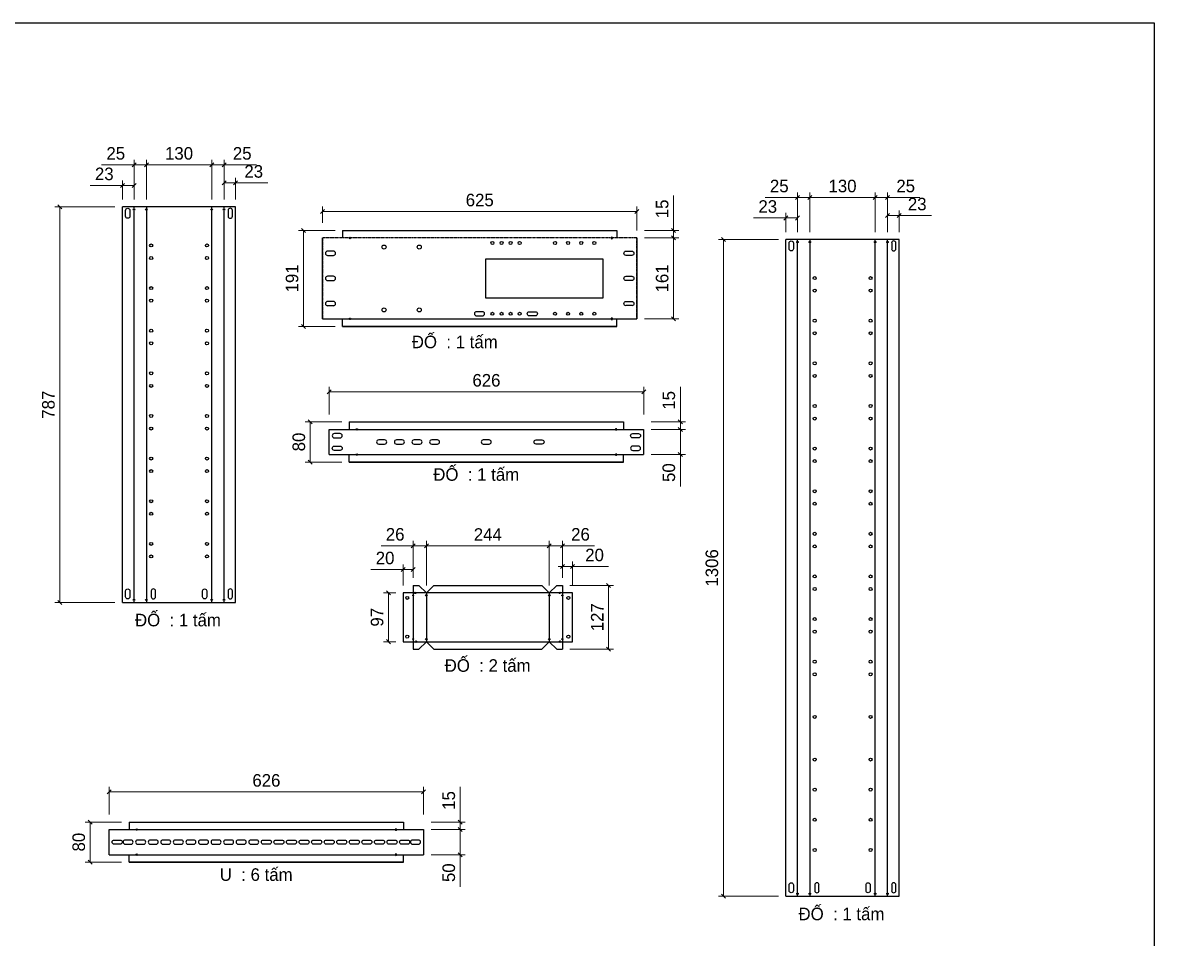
# Model space of a CAD drawing. Header units: millimetres. Extents: x 0 to 5060, y 0 to 3578.
# Drawn here: x 2809 to 5060, y 1756 to 3578 of the extents above; entities that cross this region are included whole.
import ezdxf

# ---------------------------------------------------------------- set-up
doc = ezdxf.new("R2010")
doc.units = ezdxf.units.MM
doc.linetypes.add('DASHED', pattern=[0.75, 0.5, -0.25])
for name, color, linetype in [('CNC', 7, 'Continuous'), ('DIM', 253, 'Continuous'), ('THIET BI', 2, 'Continuous')]:
    doc.layers.add(name, color=color, linetype=linetype)
doc.styles.add('Arial', font='arial.ttf')
doc.dimstyles.new('Dim-25', dxfattribs={"dimtxt": 25, "dimasz": 8, "dimexe": 10, "dimexo": 15, "dimgap": 10, "dimtad": 1, "dimdec": 0, "dimtxsty": 'Standard', "dimblk": 'OBLIQUE', "dimcen": 10, "dimclrd": 5, "dimclre": 5, "dimclrt": 3, "dimazin": 3, "dimtfac": 1, "dimtdec": 0, "dimtmove": 0, "dimatfit": 3, "dimldrblk": 'OBLIQUE', "dimlwd": 9, "dimlwe": 9})

# ---------------------------------------------------------------- blocks, each defined once
blk = doc.blocks.new('KHUNG CHUẨN')
at = {"color": 7}
blk.add_lwpolyline([(16919.2, -26555.2), (19889.2, -26555.2), (19889.2, -28655.2), (16919.2, -28655.2)], close=True, dxfattribs=at)
at = {"color": 3, "style": 'Arial'}
for tag, p in [('#01', (17055.6, -28580.1)), ('#02', (17431.4, -28580.1)), ('#03', (18030.6, -28580.1)), ('#08', (18751.7, -28580.1)), ('#10', (19064.8, -28580.1)), ('#11', (19060.3, -28625.7)), ('#04', (17024.8, -28634.6)), ('#05', (17308.5, -28633)), ('#06', (17632.7, -28633.7)), ('#07', (18002, -28634.7)), ('#09', (18753.8, -28632.6)), ('#12', (19806.5, -28628.9))]:
    blk.add_attdef(tag, p, '', height=20, dxfattribs=at)
blk = doc.blocks.new('*D35')
at = {"color": 0, "linetype": 'ByBlock', "lineweight": -2}
for p, q in [((3878.3, 2491.8), (3886.3, 2499.8)), ((3906.3, 2499.8), (3898.3, 2491.8))]:
    blk.add_line(p, q, dxfattribs=at)
at = {"color": 5, "lineweight": 9, "ltscale": 3, "transparency": 16777216}
for p, q in [((3882.3, 2473.3), (3882.3, 2505.8)), ((3902.3, 2458.3), (3902.3, 2505.8)), ((3882.3, 2495.8), (3874.3, 2495.8)), ((3882.3, 2495.8), (3902.3, 2495.8)), ((3902.3, 2495.8), (3974.4, 2495.8))]:
    blk.add_line(p, q, dxfattribs=at)
at = {"layer": 'Defpoints', "color": 0, "ltscale": 3, "transparency": 16777216}
for p in [(3902.3, 2495.8), (3882.3, 2458.3), (3902.3, 2443.3)]:
    blk.add_point(p, dxfattribs=at)
at = {"color": 3, "ltscale": 3, "transparency": 16777216, "insert": (3946.4, 2518.6), "char_height": 25, "attachment_point": 5}
blk.add_mtext('20', dxfattribs=at)
blk = doc.blocks.new('_Oblique')
at = {"color": 0, "linetype": 'ByBlock', "lineweight": -2}
blk.add_line((-0.5, -0.5), (0.5, 0.5), dxfattribs=at)
blk = doc.blocks.new('*D36')
at = {"color": 5, "lineweight": 9, "ltscale": 3, "transparency": 16777216}
for p, q in [((3856.3, 2458.3), (3856.3, 2547)), ((3882.3, 2473.3), (3882.3, 2547)), ((3856.3, 2537), (3882.3, 2537)), ((3882.3, 2537), (3946.5, 2537))]:
    blk.add_line(p, q, dxfattribs=at)
at = {"color": 0, "linetype": 'ByBlock', "lineweight": -2}
for p, q in [((3860.3, 2541), (3852.3, 2533)), ((3878.3, 2533), (3886.3, 2541))]:
    blk.add_line(p, q, dxfattribs=at)
at = {"layer": 'Defpoints', "color": 0, "ltscale": 3, "transparency": 16777216}
for p in [(3882.3, 2537), (3882.3, 2458.3), (3856.3, 2443.3)]:
    blk.add_point(p, dxfattribs=at)
at = {"color": 3, "ltscale": 3, "transparency": 16777216, "insert": (3918.4, 2559.7), "char_height": 25, "attachment_point": 5}
blk.add_mtext('26', dxfattribs=at)
blk = doc.blocks.new('*D37')
at = {"color": 5, "lineweight": 9, "ltscale": 3, "transparency": 16777216}
for p, q in [((3611.8, 2458.3), (3611.8, 2547)), ((3856.3, 2458.3), (3856.3, 2547)), ((3856.3, 2537), (3611.8, 2537))]:
    blk.add_line(p, q, dxfattribs=at)
at = {"color": 0, "linetype": 'ByBlock', "lineweight": -2}
for p, q in [((3615.8, 2541), (3607.8, 2533)), ((3852.3, 2533), (3860.3, 2541))]:
    blk.add_line(p, q, dxfattribs=at)
at = {"layer": 'Defpoints', "color": 0, "ltscale": 3, "transparency": 16777216}
for p in [(3611.8, 2537), (3611.8, 2443.3), (3856.3, 2443.3)]:
    blk.add_point(p, dxfattribs=at)
at = {"color": 3, "ltscale": 3, "transparency": 16777216, "insert": (3734, 2559.5), "char_height": 25, "attachment_point": 5}
blk.add_mtext('244', dxfattribs=at)
blk = doc.blocks.new('*D38')
at = {"color": 5, "lineweight": 9, "ltscale": 3, "transparency": 16777216}
for p, q in [((3585.8, 2473.3), (3585.8, 2547)), ((3611.8, 2458.3), (3611.8, 2547)), ((3585.8, 2537), (3521.6, 2537)), ((3611.8, 2537), (3585.8, 2537))]:
    blk.add_line(p, q, dxfattribs=at)
at = {"color": 0, "linetype": 'ByBlock', "lineweight": -2}
for p, q in [((3589.8, 2541), (3581.8, 2533)), ((3607.8, 2533), (3615.8, 2541))]:
    blk.add_line(p, q, dxfattribs=at)
at = {"layer": 'Defpoints', "color": 0, "ltscale": 3, "transparency": 16777216}
for p in [(3585.8, 2537), (3585.8, 2458.3), (3611.8, 2443.3)]:
    blk.add_point(p, dxfattribs=at)
at = {"color": 3, "ltscale": 3, "transparency": 16777216, "insert": (3549.7, 2559.7), "char_height": 25, "attachment_point": 5}
blk.add_mtext('26', dxfattribs=at)
blk = doc.blocks.new('*D39')
at = {"color": 5, "lineweight": 9, "ltscale": 3, "transparency": 16777216}
for p, q in [((3565.8, 2458.3), (3565.8, 2499.8)), ((3585.8, 2473.3), (3585.8, 2499.8)), ((3565.8, 2489.8), (3501.6, 2489.8)), ((3585.8, 2489.8), (3565.8, 2489.8))]:
    blk.add_line(p, q, dxfattribs=at)
at = {"color": 0, "linetype": 'ByBlock', "lineweight": -2}
for p, q in [((3569.8, 2493.8), (3561.8, 2485.8)), ((3581.8, 2485.8), (3589.8, 2493.8))]:
    blk.add_line(p, q, dxfattribs=at)
at = {"layer": 'Defpoints', "color": 0, "ltscale": 3, "transparency": 16777216}
for p in [(3565.8, 2489.8), (3585.8, 2458.3), (3565.8, 2443.3)]:
    blk.add_point(p, dxfattribs=at)
at = {"color": 3, "ltscale": 3, "transparency": 16777216, "insert": (3529.7, 2512.6), "char_height": 25, "attachment_point": 5}
blk.add_mtext('20', dxfattribs=at)
blk = doc.blocks.new('*D40')
at = {"color": 5, "lineweight": 9, "ltscale": 3, "transparency": 16777216}
for p, q in [((3897.3, 2458.3), (3984.2, 2458.3)), ((3974.2, 2331.3), (3974.2, 2458.3)), ((3897.3, 2331.3), (3984.2, 2331.3))]:
    blk.add_line(p, q, dxfattribs=at)
at = {"color": 0, "linetype": 'ByBlock', "lineweight": -2}
for p, q in [((3978.2, 2454.3), (3970.2, 2462.3)), ((3970.2, 2335.3), (3978.2, 2327.3))]:
    blk.add_line(p, q, dxfattribs=at)
at = {"layer": 'Defpoints', "color": 0, "ltscale": 3, "transparency": 16777216}
for p in [(3882.3, 2458.3), (3974.2, 2458.3), (3882.3, 2331.3)]:
    blk.add_point(p, dxfattribs=at)
at = {"color": 3, "ltscale": 3, "transparency": 16777216, "insert": (3951.7, 2394.8), "char_height": 25, "attachment_point": 5, "rotation": 90}
blk.add_mtext('127', dxfattribs=at)
blk = doc.blocks.new('*D41')
at = {"color": 5, "lineweight": 9, "ltscale": 3, "transparency": 16777216}
for p, q in [((3550.8, 2443.3), (3526.6, 2443.3)), ((3536.6, 2443.3), (3536.6, 2346.3)), ((3550.8, 2346.3), (3526.6, 2346.3))]:
    blk.add_line(p, q, dxfattribs=at)
at = {"color": 0, "linetype": 'ByBlock', "lineweight": -2}
for p, q in [((3540.6, 2439.3), (3532.6, 2447.3)), ((3532.6, 2350.3), (3540.6, 2342.3))]:
    blk.add_line(p, q, dxfattribs=at)
at = {"layer": 'Defpoints', "color": 0, "ltscale": 3, "transparency": 16777216}
for p in [(3565.8, 2443.3), (3536.6, 2346.3), (3565.8, 2346.3)]:
    blk.add_point(p, dxfattribs=at)
at = {"color": 3, "ltscale": 3, "transparency": 16777216, "insert": (3513.9, 2394.8), "char_height": 25, "attachment_point": 5, "rotation": 90}
blk.add_mtext('97', dxfattribs=at)
blk = doc.blocks.new('ovan8.5x20')
at = {"layer": 'CNC', "color": 2, "lineweight": -3}
for p, q in [((5.7, 4.2), (-5.8, 4.2)), ((-5.8, -4.2), (5.7, -4.2))]:
    blk.add_line(p, q, dxfattribs=at)
for centre, start, end in [((-5.8, 0), 90, 270), ((5.7, 0), 270, 90)]:
    blk.add_arc(centre, 4.25, start, end, dxfattribs=at)
blk = doc.blocks.new('*D42')
at = {"color": 5, "lineweight": 9, "ltscale": 3, "transparency": 16777216}
for p, q in [((3209.3, 3226), (3209.3, 3268.8)), ((3232.3, 3226), (3232.3, 3268.8)), ((3209.3, 3258.8), (3232.3, 3258.8)), ((3232.3, 3258.8), (3296.5, 3258.8))]:
    blk.add_line(p, q, dxfattribs=at)
at = {"color": 0, "linetype": 'ByBlock', "lineweight": -2}
for p, q in [((3213.3, 3262.8), (3205.3, 3254.8)), ((3228.3, 3254.8), (3236.3, 3262.8))]:
    blk.add_line(p, q, dxfattribs=at)
at = {"layer": 'Defpoints', "color": 0, "ltscale": 3, "transparency": 16777216}
for p in [(3232.3, 3258.8), (3209.3, 3211), (3232.3, 3211)]:
    blk.add_point(p, dxfattribs=at)
at = {"color": 3, "ltscale": 3, "transparency": 16777216, "insert": (3268.4, 3281.6), "char_height": 25, "attachment_point": 5}
blk.add_mtext('23', dxfattribs=at)
blk = doc.blocks.new('*D43')
at = {"color": 0, "linetype": 'ByBlock', "lineweight": -2}
for p, q in [((3188.8, 3298.8), (3180.8, 3290.8)), ((3205.3, 3290.8), (3213.3, 3298.8))]:
    blk.add_line(p, q, dxfattribs=at)
at = {"color": 5, "lineweight": 9, "ltscale": 3, "transparency": 16777216}
for p, q in [((3184.8, 3226), (3184.8, 3304.8)), ((3184.8, 3294.8), (3209.3, 3294.8)), ((3209.3, 3226), (3209.3, 3304.8)), ((3209.3, 3294.8), (3273.7, 3294.8))]:
    blk.add_line(p, q, dxfattribs=at)
at = {"layer": 'Defpoints', "color": 0, "ltscale": 3, "transparency": 16777216}
for p in [(3209.3, 3294.8), (3184.8, 3211), (3209.3, 3211)]:
    blk.add_point(p, dxfattribs=at)
at = {"color": 3, "ltscale": 3, "transparency": 16777216, "insert": (3245.5, 3317.5), "char_height": 25, "attachment_point": 5}
blk.add_mtext('25', dxfattribs=at)
blk = doc.blocks.new('*D44')
at = {"color": 0, "linetype": 'ByBlock', "lineweight": -2}
for p, q in [((3058.8, 3298.8), (3050.8, 3290.8)), ((3180.8, 3290.8), (3188.8, 3298.8))]:
    blk.add_line(p, q, dxfattribs=at)
at = {"color": 5, "lineweight": 9, "ltscale": 3, "transparency": 16777216}
for p, q in [((3054.8, 3226), (3054.8, 3304.8)), ((3184.8, 3294.8), (3054.8, 3294.8)), ((3184.8, 3226), (3184.8, 3304.8))]:
    blk.add_line(p, q, dxfattribs=at)
at = {"layer": 'Defpoints', "color": 0, "ltscale": 3, "transparency": 16777216}
for p in [(3054.8, 3294.8), (3054.8, 3211), (3184.8, 3211)]:
    blk.add_point(p, dxfattribs=at)
at = {"color": 3, "ltscale": 3, "transparency": 16777216, "insert": (3119.8, 3317.5), "char_height": 25, "attachment_point": 5}
blk.add_mtext('130', dxfattribs=at)
blk = doc.blocks.new('*D45')
at = {"color": 5, "lineweight": 9, "ltscale": 3, "transparency": 16777216}
for p, q in [((3030.3, 3294.8), (2965.8, 3294.8)), ((3030.3, 3226), (3030.3, 3304.8)), ((3054.8, 3294.8), (3030.3, 3294.8)), ((3054.8, 3226), (3054.8, 3304.8))]:
    blk.add_line(p, q, dxfattribs=at)
at = {"color": 0, "linetype": 'ByBlock', "lineweight": -2}
for p, q in [((3034.3, 3298.8), (3026.3, 3290.8)), ((3050.8, 3290.8), (3058.8, 3298.8))]:
    blk.add_line(p, q, dxfattribs=at)
at = {"layer": 'Defpoints', "color": 0, "ltscale": 3, "transparency": 16777216}
for p in [(3030.3, 3294.8), (3030.3, 3211), (3054.8, 3211)]:
    blk.add_point(p, dxfattribs=at)
at = {"color": 3, "ltscale": 3, "transparency": 16777216, "insert": (2994, 3317.5), "char_height": 25, "attachment_point": 5}
blk.add_mtext('25', dxfattribs=at)
blk = doc.blocks.new('*D46')
at = {"color": 5, "lineweight": 9, "ltscale": 3, "transparency": 16777216}
for p, q in [((3007.3, 3254), (2943, 3254)), ((3007.3, 3226), (3007.3, 3264)), ((3030.3, 3254), (3007.3, 3254)), ((3030.3, 3226), (3030.3, 3264))]:
    blk.add_line(p, q, dxfattribs=at)
at = {"color": 0, "linetype": 'ByBlock', "lineweight": -2}
for p, q in [((3011.3, 3258), (3003.3, 3250)), ((3026.3, 3250), (3034.3, 3258))]:
    blk.add_line(p, q, dxfattribs=at)
at = {"layer": 'Defpoints', "color": 0, "ltscale": 3, "transparency": 16777216}
for p in [(3007.3, 3254), (3007.3, 3211), (3030.3, 3211)]:
    blk.add_point(p, dxfattribs=at)
at = {"color": 3, "ltscale": 3, "transparency": 16777216, "insert": (2971.1, 3276.7), "char_height": 25, "attachment_point": 5}
blk.add_mtext('23', dxfattribs=at)
blk = doc.blocks.new('*D47')
at = {"color": 5, "lineweight": 9, "ltscale": 3, "transparency": 16777216}
for p, q in [((2992.3, 3211), (2872.8, 3211)), ((2882.8, 3211), (2882.8, 2424.4)), ((2992.3, 2424.4), (2872.8, 2424.4))]:
    blk.add_line(p, q, dxfattribs=at)
at = {"color": 0, "linetype": 'ByBlock', "lineweight": -2}
for p, q in [((2886.8, 3207), (2878.8, 3215)), ((2878.8, 2428.4), (2886.8, 2420.4))]:
    blk.add_line(p, q, dxfattribs=at)
at = {"layer": 'Defpoints', "color": 0, "ltscale": 3, "transparency": 16777216}
for p in [(3007.3, 3211), (2882.8, 2424.4), (3007.3, 2424.4)]:
    blk.add_point(p, dxfattribs=at)
at = {"color": 3, "ltscale": 3, "transparency": 16777216, "insert": (2860.1, 2817.7), "char_height": 25, "attachment_point": 5, "rotation": 90}
blk.add_mtext('787', dxfattribs=at)
blk = doc.blocks.new('f3daunguoc')
at = {"layer": 'CNC', "color": 2, "lineweight": -3}
blk.add_circle((0, 0), 1.5, dxfattribs=at)
blk = doc.blocks.new('*D52')
at = {"color": 0, "linetype": 'ByBlock', "lineweight": -2}
for p, q in [((2947.2, 1983.5), (2939.2, 1991.5)), ((2939.2, 1911.5), (2947.2, 1903.5))]:
    blk.add_line(p, q, dxfattribs=at)
at = {"layer": 'Defpoints', "color": 0, "transparency": 16777216}
for p in [(3020.7, 1987.5), (2943.2, 1907.5), (3020.7, 1907.5)]:
    blk.add_point(p, dxfattribs=at)
at = {"layer": 'DIM', "color": 5, "lineweight": 9, "transparency": 16777216}
for p, q in [((3005.7, 1987.5), (2933.2, 1987.5)), ((2943.2, 1987.5), (2943.2, 1907.5)), ((3005.7, 1907.5), (2933.2, 1907.5))]:
    blk.add_line(p, q, dxfattribs=at)
at = {"layer": 'DIM', "color": 3, "transparency": 16777216, "insert": (2920.4, 1947.5), "char_height": 25, "attachment_point": 5, "rotation": 90}
blk.add_mtext('80', dxfattribs=at)
blk = doc.blocks.new('*D53')
at = {"color": 0, "linetype": 'ByBlock', "lineweight": -2}
for p, q in [((2984.8, 2051.4), (2976.8, 2043.4)), ((3602.3, 2043.4), (3610.3, 2051.4))]:
    blk.add_line(p, q, dxfattribs=at)
at = {"layer": 'Defpoints', "color": 0, "transparency": 16777216}
for p in [(3606.3, 2047.4), (2980.8, 1987.5), (3606.3, 1987.5)]:
    blk.add_point(p, dxfattribs=at)
at = {"layer": 'DIM', "color": 5, "lineweight": 9, "transparency": 16777216}
for p, q in [((2980.8, 2002.5), (2980.8, 2057.4)), ((3606.3, 2002.5), (3606.3, 2057.4)), ((2980.8, 2047.4), (3606.3, 2047.4))]:
    blk.add_line(p, q, dxfattribs=at)
at = {"layer": 'DIM', "color": 3, "transparency": 16777216, "insert": (3293.6, 2070.2), "char_height": 25, "attachment_point": 5}
blk.add_mtext('626', dxfattribs=at)
blk = doc.blocks.new('*D54')
at = {"color": 0, "linetype": 'ByBlock', "lineweight": -2}
for p, q in [((3675.2, 1991.5), (3683.2, 1983.5)), ((3683.2, 1968.5), (3675.2, 1976.5))]:
    blk.add_line(p, q, dxfattribs=at)
at = {"layer": 'Defpoints', "color": 0, "transparency": 16777216}
for p in [(3606.3, 1987.5), (3679.2, 1987.5), (3606.3, 1972.5)]:
    blk.add_point(p, dxfattribs=at)
at = {"layer": 'DIM', "color": 5, "lineweight": 9, "transparency": 16777216}
for p, q in [((3679.2, 1987.5), (3679.2, 2057.2)), ((3621.3, 1987.5), (3689.2, 1987.5)), ((3679.2, 1972.5), (3679.2, 1987.5)), ((3621.3, 1972.5), (3689.2, 1972.5)), ((3679.2, 1972.5), (3679.2, 1964.5))]:
    blk.add_line(p, q, dxfattribs=at)
at = {"layer": 'DIM', "color": 3, "transparency": 16777216, "insert": (3656.5, 2030.4), "char_height": 25, "attachment_point": 5, "rotation": 90}
blk.add_mtext('15', dxfattribs=at)
blk = doc.blocks.new('*D55')
at = {"color": 0, "linetype": 'ByBlock', "lineweight": -2}
for p, q in [((3683.2, 1968.5), (3675.2, 1976.5)), ((3675.2, 1926.5), (3683.2, 1918.5))]:
    blk.add_line(p, q, dxfattribs=at)
at = {"layer": 'Defpoints', "color": 0, "transparency": 16777216}
for p in [(3606.3, 1972.5), (3606.3, 1922.5), (3679.2, 1922.5)]:
    blk.add_point(p, dxfattribs=at)
at = {"layer": 'DIM', "color": 5, "lineweight": 9, "transparency": 16777216}
for p, q in [((3621.3, 1972.5), (3689.2, 1972.5)), ((3679.2, 1972.5), (3679.2, 1922.5)), ((3621.3, 1922.5), (3689.2, 1922.5)), ((3679.2, 1922.5), (3679.2, 1858.8))]:
    blk.add_line(p, q, dxfattribs=at)
at = {"layer": 'DIM', "color": 3, "transparency": 16777216, "insert": (3656.5, 1886.7), "char_height": 25, "attachment_point": 5, "rotation": 90}
blk.add_mtext('50', dxfattribs=at)
blk = doc.blocks.new('*D56')
at = {"color": 0, "linetype": 'ByBlock', "lineweight": -2}
for p, q in [((3371.6, 3160.4), (3363.6, 3168.4)), ((3363.6, 2977.5), (3371.6, 2969.5))]:
    blk.add_line(p, q, dxfattribs=at)
at = {"layer": 'Defpoints', "color": 0, "transparency": 16777216}
for p in [(3445.1, 3164.4), (3367.6, 2973.5), (3445.1, 2973.5)]:
    blk.add_point(p, dxfattribs=at)
at = {"layer": 'DIM', "color": 5, "lineweight": 9, "transparency": 16777216}
for p, q in [((3430.1, 3164.4), (3357.6, 3164.4)), ((3367.6, 3164.4), (3367.6, 2973.5)), ((3430.1, 2973.5), (3357.6, 2973.5))]:
    blk.add_line(p, q, dxfattribs=at)
at = {"layer": 'DIM', "color": 3, "transparency": 16777216, "insert": (3344.8, 3068.9), "char_height": 25, "attachment_point": 5, "rotation": 90}
blk.add_mtext('191', dxfattribs=at)
blk = doc.blocks.new('*D57')
at = {"color": 0, "linetype": 'ByBlock', "lineweight": -2}
for p, q in [((3409.2, 3206), (3401.2, 3198)), ((4026.6, 3198), (4034.6, 3206))]:
    blk.add_line(p, q, dxfattribs=at)
at = {"layer": 'Defpoints', "color": 0, "transparency": 16777216}
for p in [(4030.6, 3202), (3405.2, 3164.4), (4030.6, 3149.4)]:
    blk.add_point(p, dxfattribs=at)
at = {"layer": 'DIM', "color": 5, "lineweight": 9, "transparency": 16777216}
for p, q in [((3405.2, 3179.4), (3405.2, 3212)), ((3405.2, 3202), (4030.6, 3202)), ((4030.6, 3164.4), (4030.6, 3212))]:
    blk.add_line(p, q, dxfattribs=at)
at = {"layer": 'DIM', "color": 3, "transparency": 16777216, "insert": (3718, 3224.7), "char_height": 25, "attachment_point": 5}
blk.add_mtext('625', dxfattribs=at)
blk = doc.blocks.new('*D58')
at = {"color": 0, "linetype": 'ByBlock', "lineweight": -2}
for p, q in [((4099.7, 3168.4), (4107.7, 3160.4)), ((4107.7, 3145.4), (4099.7, 3153.4))]:
    blk.add_line(p, q, dxfattribs=at)
at = {"layer": 'Defpoints', "color": 0, "transparency": 16777216}
for p in [(4030.7, 3164.4), (4103.7, 3164.4), (4030.7, 3149.4)]:
    blk.add_point(p, dxfattribs=at)
at = {"layer": 'DIM', "color": 5, "lineweight": 9, "transparency": 16777216}
for p, q in [((4103.7, 3164.4), (4103.7, 3234)), ((4045.7, 3164.4), (4113.7, 3164.4)), ((4103.7, 3149.4), (4103.7, 3164.4)), ((4045.7, 3149.4), (4113.7, 3149.4)), ((4103.7, 3149.4), (4103.7, 3141.4))]:
    blk.add_line(p, q, dxfattribs=at)
at = {"layer": 'DIM', "color": 3, "transparency": 16777216, "insert": (4080.9, 3207.2), "char_height": 25, "attachment_point": 5, "rotation": 90}
blk.add_mtext('15', dxfattribs=at)
blk = doc.blocks.new('*D59')
at = {"color": 0, "linetype": 'ByBlock', "lineweight": -2}
for p, q in [((4107.7, 3145.4), (4099.7, 3153.4)), ((4099.7, 2992.5), (4107.7, 2984.5))]:
    blk.add_line(p, q, dxfattribs=at)
at = {"layer": 'Defpoints', "color": 0, "transparency": 16777216}
for p in [(4030.7, 3149.4), (4030.7, 2988.5), (4103.7, 2988.5)]:
    blk.add_point(p, dxfattribs=at)
at = {"layer": 'DIM', "color": 5, "lineweight": 9, "transparency": 16777216}
for p, q in [((4045.7, 3149.4), (4113.7, 3149.4)), ((4103.7, 3149.4), (4103.7, 2988.5)), ((4045.7, 2988.5), (4113.7, 2988.5))]:
    blk.add_line(p, q, dxfattribs=at)
at = {"layer": 'DIM', "color": 3, "transparency": 16777216, "insert": (4080.9, 3068.9), "char_height": 25, "attachment_point": 5, "rotation": 90}
blk.add_mtext('161', dxfattribs=at)
blk = doc.blocks.new('*D60')
at = {"color": 0, "linetype": 'ByBlock', "lineweight": -2}
for p, q in [((4533.1, 3197.9), (4525.1, 3189.9)), ((4548.1, 3189.9), (4556.1, 3197.9))]:
    blk.add_line(p, q, dxfattribs=at)
at = {"color": 5, "lineweight": 9, "ltscale": 3, "transparency": 16777216}
for p, q in [((4529.1, 3161.1), (4529.1, 3203.9)), ((4552.1, 3161.1), (4552.1, 3203.9)), ((4529.1, 3193.9), (4552.1, 3193.9)), ((4552.1, 3193.9), (4616.3, 3193.9))]:
    blk.add_line(p, q, dxfattribs=at)
at = {"layer": 'Defpoints', "color": 0, "ltscale": 3, "transparency": 16777216}
for p in [(4552.1, 3193.9), (4529.1, 3146.1), (4552.1, 3146.1)]:
    blk.add_point(p, dxfattribs=at)
at = {"color": 3, "ltscale": 3, "transparency": 16777216, "insert": (4588.2, 3216.7), "char_height": 25, "attachment_point": 5}
blk.add_mtext('23', dxfattribs=at)
blk = doc.blocks.new('*D61')
at = {"color": 0, "linetype": 'ByBlock', "lineweight": -2}
for p, q in [((4508.6, 3233.9), (4500.6, 3225.9)), ((4525.1, 3225.9), (4533.1, 3233.9))]:
    blk.add_line(p, q, dxfattribs=at)
at = {"color": 5, "lineweight": 9, "ltscale": 3, "transparency": 16777216}
for p, q in [((4504.6, 3161.1), (4504.6, 3239.9)), ((4504.6, 3229.9), (4529.1, 3229.9)), ((4529.1, 3161.1), (4529.1, 3239.9)), ((4529.1, 3229.9), (4593.5, 3229.9))]:
    blk.add_line(p, q, dxfattribs=at)
at = {"layer": 'Defpoints', "color": 0, "ltscale": 3, "transparency": 16777216}
for p in [(4529.1, 3229.9), (4504.6, 3146.1), (4529.1, 3146.1)]:
    blk.add_point(p, dxfattribs=at)
at = {"color": 3, "ltscale": 3, "transparency": 16777216, "insert": (4565.3, 3252.6), "char_height": 25, "attachment_point": 5}
blk.add_mtext('25', dxfattribs=at)
blk = doc.blocks.new('*D62')
at = {"color": 0, "linetype": 'ByBlock', "lineweight": -2}
for p, q in [((4378.6, 3233.9), (4370.6, 3225.9)), ((4500.6, 3225.9), (4508.6, 3233.9))]:
    blk.add_line(p, q, dxfattribs=at)
at = {"color": 5, "lineweight": 9, "ltscale": 3, "transparency": 16777216}
for p, q in [((4374.6, 3161.1), (4374.6, 3239.9)), ((4504.6, 3229.9), (4374.6, 3229.9)), ((4504.6, 3161.1), (4504.6, 3239.9))]:
    blk.add_line(p, q, dxfattribs=at)
at = {"layer": 'Defpoints', "color": 0, "ltscale": 3, "transparency": 16777216}
for p in [(4374.6, 3229.9), (4374.6, 3146.1), (4504.6, 3146.1)]:
    blk.add_point(p, dxfattribs=at)
at = {"color": 3, "ltscale": 3, "transparency": 16777216, "insert": (4439.6, 3252.6), "char_height": 25, "attachment_point": 5}
blk.add_mtext('130', dxfattribs=at)
blk = doc.blocks.new('*D63')
at = {"color": 5, "lineweight": 9, "ltscale": 3, "transparency": 16777216}
for p, q in [((4350.1, 3229.9), (4285.6, 3229.9)), ((4350.1, 3161.1), (4350.1, 3239.9)), ((4374.6, 3229.9), (4350.1, 3229.9)), ((4374.6, 3161.1), (4374.6, 3239.9))]:
    blk.add_line(p, q, dxfattribs=at)
at = {"color": 0, "linetype": 'ByBlock', "lineweight": -2}
for p, q in [((4354.1, 3233.9), (4346.1, 3225.9)), ((4370.6, 3225.9), (4378.6, 3233.9))]:
    blk.add_line(p, q, dxfattribs=at)
at = {"layer": 'Defpoints', "color": 0, "ltscale": 3, "transparency": 16777216}
for p in [(4350.1, 3229.9), (4350.1, 3146.1), (4374.6, 3146.1)]:
    blk.add_point(p, dxfattribs=at)
at = {"color": 3, "ltscale": 3, "transparency": 16777216, "insert": (4313.8, 3252.6), "char_height": 25, "attachment_point": 5}
blk.add_mtext('25', dxfattribs=at)
blk = doc.blocks.new('*D64')
at = {"color": 5, "lineweight": 9, "ltscale": 3, "transparency": 16777216}
for p, q in [((4327.1, 3161.1), (4327.1, 3199.1)), ((4350.1, 3161.1), (4350.1, 3199.1)), ((4327.1, 3189.1), (4262.8, 3189.1)), ((4350.1, 3189.1), (4327.1, 3189.1))]:
    blk.add_line(p, q, dxfattribs=at)
at = {"color": 0, "linetype": 'ByBlock', "lineweight": -2}
for p, q in [((4331.1, 3193.1), (4323.1, 3185.1)), ((4346.1, 3185.1), (4354.1, 3193.1))]:
    blk.add_line(p, q, dxfattribs=at)
at = {"layer": 'Defpoints', "color": 0, "ltscale": 3, "transparency": 16777216}
for p in [(4327.1, 3189.1), (4327.1, 3146.1), (4350.1, 3146.1)]:
    blk.add_point(p, dxfattribs=at)
at = {"color": 3, "ltscale": 3, "transparency": 16777216, "insert": (4290.9, 3211.8), "char_height": 25, "attachment_point": 5}
blk.add_mtext('23', dxfattribs=at)
blk = doc.blocks.new('*D65')
at = {"color": 5, "lineweight": 9, "ltscale": 3, "transparency": 16777216}
for p, q in [((4312.1, 3146.1), (4192.6, 3146.1)), ((4202.6, 3146.1), (4202.6, 1839.8)), ((4312.1, 1839.8), (4192.6, 1839.8))]:
    blk.add_line(p, q, dxfattribs=at)
at = {"color": 0, "linetype": 'ByBlock', "lineweight": -2}
for p, q in [((4206.6, 3142.1), (4198.6, 3150.1)), ((4198.6, 1843.8), (4206.6, 1835.8))]:
    blk.add_line(p, q, dxfattribs=at)
at = {"layer": 'Defpoints', "color": 0, "ltscale": 3, "transparency": 16777216}
for p in [(4327.1, 3146.1), (4202.6, 1839.8), (4327.1, 1839.8)]:
    blk.add_point(p, dxfattribs=at)
at = {"color": 3, "ltscale": 3, "transparency": 16777216, "insert": (4179.9, 2493), "char_height": 25, "attachment_point": 5, "rotation": 90}
blk.add_mtext('1306', dxfattribs=at)
blk = doc.blocks.new('*D66')
at = {"color": 0, "linetype": 'ByBlock', "lineweight": -2}
for p, q in [((3384.9, 2779.5), (3376.9, 2787.5)), ((3376.9, 2707.5), (3384.9, 2699.5))]:
    blk.add_line(p, q, dxfattribs=at)
at = {"layer": 'Defpoints', "color": 0, "transparency": 16777216}
for p in [(3458.5, 2783.5), (3380.9, 2703.5), (3458.5, 2703.5)]:
    blk.add_point(p, dxfattribs=at)
at = {"layer": 'DIM', "color": 5, "lineweight": 9, "transparency": 16777216}
for p, q in [((3443.5, 2783.5), (3370.9, 2783.5)), ((3380.9, 2783.5), (3380.9, 2703.5)), ((3443.5, 2703.5), (3370.9, 2703.5))]:
    blk.add_line(p, q, dxfattribs=at)
at = {"layer": 'DIM', "color": 3, "transparency": 16777216, "insert": (3358.2, 2743.5), "char_height": 25, "attachment_point": 5, "rotation": 90}
blk.add_mtext('80', dxfattribs=at)
blk = doc.blocks.new('*D67')
at = {"color": 0, "linetype": 'ByBlock', "lineweight": -2}
for p, q in [((3422.6, 2847.3), (3414.6, 2839.3)), ((4040.1, 2839.3), (4048.1, 2847.3))]:
    blk.add_line(p, q, dxfattribs=at)
at = {"layer": 'Defpoints', "color": 0, "transparency": 16777216}
for p in [(4044.1, 2843.3), (3418.6, 2783.5), (4044.1, 2783.5)]:
    blk.add_point(p, dxfattribs=at)
at = {"layer": 'DIM', "color": 5, "lineweight": 9, "transparency": 16777216}
for p, q in [((3418.6, 2798.5), (3418.6, 2853.3)), ((3418.6, 2843.3), (4044.1, 2843.3)), ((4044.1, 2798.5), (4044.1, 2853.3))]:
    blk.add_line(p, q, dxfattribs=at)
at = {"layer": 'DIM', "color": 3, "transparency": 16777216, "insert": (3731.3, 2866.1), "char_height": 25, "attachment_point": 5}
blk.add_mtext('626', dxfattribs=at)
blk = doc.blocks.new('*D68')
at = {"color": 0, "linetype": 'ByBlock', "lineweight": -2}
for p, q in [((4113, 2787.5), (4121, 2779.5)), ((4121, 2764.5), (4113, 2772.5))]:
    blk.add_line(p, q, dxfattribs=at)
at = {"layer": 'Defpoints', "color": 0, "transparency": 16777216}
for p in [(4044.1, 2783.5), (4117, 2783.5), (4044.1, 2768.5)]:
    blk.add_point(p, dxfattribs=at)
at = {"layer": 'DIM', "color": 5, "lineweight": 9, "transparency": 16777216}
for p, q in [((4117, 2783.5), (4117, 2853.1)), ((4059.1, 2783.5), (4127, 2783.5)), ((4117, 2768.5), (4117, 2783.5)), ((4059.1, 2768.5), (4127, 2768.5)), ((4117, 2768.5), (4117, 2760.5))]:
    blk.add_line(p, q, dxfattribs=at)
at = {"layer": 'DIM', "color": 3, "transparency": 16777216, "insert": (4094.2, 2826.3), "char_height": 25, "attachment_point": 5, "rotation": 90}
blk.add_mtext('15', dxfattribs=at)
blk = doc.blocks.new('*D69')
at = {"color": 0, "linetype": 'ByBlock', "lineweight": -2}
for p, q in [((4121, 2764.5), (4113, 2772.5)), ((4113, 2722.5), (4121, 2714.5))]:
    blk.add_line(p, q, dxfattribs=at)
at = {"layer": 'Defpoints', "color": 0, "transparency": 16777216}
for p in [(4044.1, 2768.5), (4044.1, 2718.5), (4117, 2718.5)]:
    blk.add_point(p, dxfattribs=at)
at = {"layer": 'DIM', "color": 5, "lineweight": 9, "transparency": 16777216}
for p, q in [((4059.1, 2768.5), (4127, 2768.5)), ((4117, 2768.5), (4117, 2718.5)), ((4059.1, 2718.5), (4127, 2718.5)), ((4117, 2718.5), (4117, 2654.8))]:
    blk.add_line(p, q, dxfattribs=at)
at = {"layer": 'DIM', "color": 3, "transparency": 16777216, "insert": (4094.2, 2682.6), "char_height": 25, "attachment_point": 5, "rotation": 90}
blk.add_mtext('50', dxfattribs=at)

msp = doc.modelspace()

# ---------------------------------------------------------------- linework, layer by layer
at = {"ltscale": 0.5}
for p, q in [((3007.3, 2424.4), (3007.3, 3211)), ((3232.3, 3211), (3007.3, 3211)), ((3030.3, 2424.4), (3030.3, 3211)), ((3054.8, 3211), (3054.8, 2424.4)), ((3184.8, 2424.4), (3184.8, 3211)), ((3209.3, 2424.4), (3209.3, 3211)), ((3232.3, 2424.4), (3232.3, 3211)), ((4552.1, 3146.1), (4327.1, 3146.1)), ((4327.1, 1839.8), (4327.1, 3146.1)), ((4350.1, 1839.8), (4350.1, 3146.1)), ((4374.6, 3146.1), (4374.6, 1839.8)), ((4504.6, 1839.8), (4504.6, 3146.1)), ((4529.1, 1839.8), (4529.1, 3146.1)), ((4552.1, 1839.8), (4552.1, 3146.1)), ((3007.3, 2424.4), (3232.3, 2424.4)), ((4327.1, 1839.8), (4552.1, 1839.8))]:
    msp.add_line(p, q, dxfattribs=at)
at = {"color": 2, "ltscale": 3}
for p, q in [((3445.1, 3164.4), (3990.6, 3164.4)), ((3445.1, 3164.4), (3445.1, 3149.4)), ((3990.6, 3164.4), (3990.6, 3149.4)), ((3405.1, 2988.5), (4030.6, 2988.5)), ((3445.1, 2973.5), (3445.1, 2988.5)), ((3445.1, 2973.5), (3990.6, 2973.5)), ((3990.6, 2973.5), (3990.6, 2988.5)), ((3458.5, 2783.5), (4004, 2783.5)), ((3458.5, 2783.5), (3458.5, 2768.5)), ((4004, 2783.5), (4004, 2768.5)), ((3418.5, 2768.5), (4044, 2768.5)), ((3418.5, 2718.5), (4044, 2718.5)), ((3458.5, 2703.5), (3458.5, 2718.5)), ((3458.5, 2703.5), (4004, 2703.5)), ((4004, 2703.5), (4004, 2718.5)), ((3020.7, 1987.5), (3566.2, 1987.5)), ((3020.7, 1987.5), (3020.7, 1972.5)), ((3566.2, 1987.5), (3566.2, 1972.5)), ((2980.7, 1972.5), (3606.2, 1972.5)), ((2980.7, 1922.5), (3606.2, 1922.5)), ((3020.7, 1907.5), (3020.7, 1922.5)), ((3566.2, 1907.5), (3566.2, 1922.5)), ((3020.7, 1907.5), (3566.2, 1907.5))]:
    msp.add_line(p, q, dxfattribs=at)
at = {"color": 7}
for p, q in [((3445.1, 3164.4), (3990.6, 3164.4)), ((3458.5, 2783.5), (4004, 2783.5)), ((3020.7, 1987.5), (3566.2, 1987.5))]:
    msp.add_line(p, q, dxfattribs=at)
at = {"color": 2}
for p, q in [((3445.1, 2973.5), (3990.6, 2973.5)), ((3458.5, 2703.5), (4004, 2703.5)), ((3020.7, 1907.5), (3566.2, 1907.5))]:
    msp.add_line(p, q, dxfattribs=at)
at = {"ltscale": 3}
for p, q in [((3585.8, 2458.3), (3585.8, 2331.3)), ((3585.8, 2458.3), (3596.8, 2458.3)), ((3611.8, 2443.3), (3596.8, 2458.3)), ((3626.8, 2458.3), (3611.8, 2443.3)), ((3626.8, 2458.3), (3841.3, 2458.3)), ((3841.3, 2458.3), (3856.3, 2443.3)), ((3856.3, 2443.3), (3871.3, 2458.3)), ((3871.3, 2458.3), (3882.3, 2458.3)), ((3882.3, 2458.3), (3882.3, 2331.3)), ((3611.8, 2443.3), (3611.8, 2346.3)), ((3856.3, 2443.3), (3856.3, 2346.3)), ((3611.8, 2346.3), (3596.8, 2331.3)), ((3626.8, 2331.3), (3611.8, 2346.3)), ((3841.3, 2331.3), (3856.3, 2346.3)), ((3856.3, 2346.3), (3871.3, 2331.3)), ((3585.8, 2331.3), (3596.8, 2331.3)), ((3626.8, 2331.3), (3841.3, 2331.3)), ((3871.3, 2331.3), (3882.3, 2331.3))]:
    msp.add_line(p, q, dxfattribs=at)
at = {"color": 7}
for points in [[(3445.1, 3164.4), (3990.6, 3164.4)], [(3405.1, 2988.5), (3405.1, 3149.4)], [(4030.6, 3149.4), (4030.6, 2988.5)], [(3990.6, 2973.5), (3445.1, 2973.5)], [(3458.5, 2783.5), (4004, 2783.5)], [(3418.5, 2718.5), (3418.5, 2768.5)], [(4044, 2768.5), (4044, 2718.5)], [(4004, 2703.5), (3458.5, 2703.5)], [(3020.7, 1987.5), (3566.2, 1987.5)], [(2980.7, 1922.5), (2980.7, 1972.5)], [(3606.2, 1972.5), (3606.2, 1922.5)], [(3566.2, 1907.5), (3020.7, 1907.5)]]:
    msp.add_lwpolyline(points, dxfattribs=at)
at = {"color": 2, "ltscale": 3}
msp.add_lwpolyline([(3963.8, 3107.4), (3729.3, 3107.4), (3729.3, 3030.4), (3963.8, 3030.4)], close=True, dxfattribs=at)
at = {"ltscale": 3}
msp.add_lwpolyline([(3902.3, 2443.3), (3565.8, 2443.3), (3565.8, 2346.3), (3902.3, 2346.3)], close=True, dxfattribs=at)
at = {"color": 2, "ltscale": 3}
for centre, radius in [((3030.3, 3206), 1.5), ((3054.8, 3206), 1.5), ((3184.8, 3206), 1.5), ((3209.3, 3206), 1.5), ((3064.4, 3134.5), 3), ((3175.4, 3134.5), 3), ((3527.7, 3131.3), 4), ((3597.7, 3131.3), 4), ((4350.1, 3141.1), 1.5), ((4374.6, 3141.1), 1.5), ((4504.6, 3141.1), 1.5), ((4529.1, 3141.1), 1.5), ((3064.4, 3109.5), 3), ((3175.4, 3109.5), 3), ((4384.3, 3069.6), 3), ((4495.3, 3069.6), 3), ((3064.4, 3049.7), 3), ((3175.4, 3049.7), 3), ((4384.3, 3044.7), 3), ((4495.3, 3044.7), 3), ((3064.4, 3024.7), 3), ((3175.4, 3024.7), 3), ((3527.7, 3006.3), 4), ((3597.7, 3006.3), 4), ((4384.3, 2984.8), 3), ((4495.3, 2984.8), 3), ((3064.4, 2964.9), 3), ((3175.4, 2964.9), 3), ((4384.3, 2959.8), 3), ((4495.3, 2959.8), 3), ((3064.4, 2939.9), 3), ((3175.4, 2939.9), 3), ((3064.4, 2880.1), 3), ((3175.4, 2880.1), 3), ((4384.3, 2900), 3), ((4495.3, 2900), 3), ((4384.3, 2875), 3), ((4495.3, 2875), 3), ((3064.4, 2855.1), 3), ((3175.4, 2855.1), 3), ((4384.3, 2815.2), 3), ((4495.3, 2815.2), 3), ((3064.4, 2795.3), 3), ((3175.4, 2795.3), 3), ((4384.3, 2790.2), 3), ((4495.3, 2790.2), 3), ((3064.4, 2770.3), 3), ((3175.4, 2770.3), 3), ((4384.3, 2730.4), 3), ((4495.3, 2730.4), 3), ((3064.4, 2710.5), 3), ((3175.4, 2710.5), 3), ((4384.3, 2705.4), 3), ((4495.3, 2705.4), 3), ((3064.4, 2685.5), 3), ((3175.4, 2685.5), 3), ((4384.3, 2645.6), 3), ((4495.3, 2645.6), 3), ((3064.4, 2625.7), 3), ((3175.4, 2625.7), 3), ((4384.3, 2620.6), 3), ((4495.3, 2620.6), 3), ((3064.4, 2600.7), 3), ((3175.4, 2600.7), 3), ((3064.4, 2540.9), 3), ((3175.4, 2540.9), 3), ((4384.3, 2560.8), 3), ((4495.3, 2560.8), 3), ((4384.3, 2535.8), 3), ((4495.3, 2535.8), 3), ((3064.4, 2515.9), 3), ((3175.4, 2515.9), 3), ((4384.3, 2476), 3), ((4495.3, 2476), 3), ((4384.3, 2451), 3), ((4495.3, 2451), 3), ((3573.8, 2433.3), 3), ((3585.8, 2438.3), 1), ((3589.5, 2443.3), 1.5), ((3611.8, 2438.3), 1.5), ((3856.3, 2438.3), 1.5), ((3877, 2443.3), 1.5), ((3882.3, 2438.3), 1), ((3894.3, 2433.3), 3), ((3030.3, 2429.4), 1.5), ((3054.8, 2429.4), 1.5), ((3184.8, 2429.4), 1.5), ((3209.3, 2429.4), 1.5), ((4384.3, 2391.2), 3), ((4495.3, 2391.2), 3), ((4384.3, 2366.2), 3), ((4495.3, 2366.2), 3), ((3573.8, 2356.3), 3), ((3585.8, 2351.3), 1), ((3591, 2346.3), 1.5), ((3611.8, 2351.3), 1.5), ((3856.3, 2351.3), 1.5), ((3877.8, 2346.3), 1.5), ((3882.3, 2351.3), 1), ((3894.3, 2356.3), 3), ((4384.3, 2306.4), 3), ((4495.3, 2306.4), 3), ((4384.3, 2281.4), 3), ((4495.3, 2281.4), 3), ((4384.3, 2196.6), 3), ((4495.3, 2196.6), 3), ((4384.3, 2111.8), 3), ((4495.3, 2111.8), 3), ((4384.3, 2051.9), 3), ((4495.3, 2052), 3), ((4384.3, 1991.9), 3), ((4495.3, 1992), 3), ((4384.3, 1931.9), 3), ((4495.3, 1932), 3), ((4350.1, 1844.8), 1.5), ((4374.6, 1844.8), 1.5), ((4504.6, 1844.8), 1.5), ((4529.1, 1844.8), 1.5)]:
    msp.add_circle(centre, radius, dxfattribs=at)
at = {"color": 2, "linetype": 'Continuous', "ltscale": 0.5}
for centre in [(3743.3, 3139.4), (3761.3, 3139.4), (3779.3, 3139.4), (3797.3, 3139.4), (3867.8, 3139.4), (3893.8, 3139.4), (3919.8, 3139.4), (3945.8, 3139.4), (3743.3, 2998.5), (3761.3, 2998.5), (3779.3, 2998.5), (3797.3, 2998.5), (3867.8, 2998.5), (3893.8, 2998.5), (3919.8, 2998.5), (3945.8, 2998.5)]:
    msp.add_circle(centre, 3, dxfattribs=at)
at = {"layer": 'THIET BI', "color": 33, "linetype": 'DASHED', "ltscale": 0.5}
msp.add_lwpolyline([(4030.6, 3149.4), (3405.1, 3149.4), (3405.1, 2988.5), (4030.6, 2988.5)], close=True, dxfattribs=at)
msp.add_lwpolyline([(4030.6, 3149.4), (3405.1, 3149.4), (3405.1, 2988.5), (4030.6, 2988.5)], close=True, dxfattribs=at)

# ---------------------------------------------------------------- block references
at = {"color": 3, "xscale": 1.703680000005988, "yscale": 1.703680000005988, "zscale": 1.703680000005988}
msp.add_blockref('KHUNG CHUẨN', (-28825, 48819.2), dxfattribs=at)
at = {"lineweight": -3, "rotation": 270}
for p in [(3460.1, 3149.4), (3460.1, 2988.5), (3473.5, 2768.5), (3473.5, 2718.5), (3035.7, 1972.5), (3035.7, 1922.5)]:
    msp.add_blockref('f3daunguoc', p, dxfattribs=at)
at = {"lineweight": -3, "xscale": -1, "rotation": 90}
for p in [(3980.8, 3149.4), (3980.8, 2988.5), (3989.2, 2768.5), (3989.2, 2718.5), (3551.4, 1972.5), (3551.4, 1922.5)]:
    msp.add_blockref('f3daunguoc', p, dxfattribs=at)
at = {"layer": 'CNC', "lineweight": -3, "xscale": -1}
for p, rotation in [((3017.8, 3198.5), 270), ((4337.6, 3133.6), 270), ((4014.8, 3118.9), 180), ((4014.8, 3068.9), 180), ((4014.8, 3018.9), 180), ((4028, 2756), 180), ((3017.8, 2441.4), 270), ((3170.8, 2441.4), 270), ((4337.6, 1856.8), 270), ((4490.6, 1856.8), 270)]:
    msp.add_blockref('ovan8.5x20', p, dxfattribs=dict(at, rotation=rotation))
at = {"layer": 'CNC', "lineweight": -3}
for p, rotation in [((3221.8, 3198.5), 90), ((4541.6, 3133.6), 90), ((3421.1, 3118.9), 180), ((3421.1, 3068.9), 180), ((3421.1, 3018.9), 180), ((3434.5, 2756), 180), ((3068.8, 2441.4), 90), ((3221.8, 2441.4), 90), ((4388.6, 1856.8), 90), ((4541.6, 1856.8), 90)]:
    msp.add_blockref('ovan8.5x20', p, dxfattribs=dict(at, rotation=rotation))
for p in [(3717.6, 2998.5), (3522.9, 2743.5), (3558.2, 2743.5), (3593.2, 2743.5), (3628.2, 2743.5), (3730.9, 2743.5), (4028, 2731), (3018.5, 1947.5), (3043.5, 1947.5), (3068.5, 1947.5), (3093.5, 1947.5), (3118.5, 1947.5), (3143.5, 1947.5), (3168.5, 1947.5), (3193.5, 1947.5), (3218.5, 1947.5), (3243.5, 1947.5), (3268.5, 1947.5), (3590.2, 1947.5)]:
    msp.add_blockref('ovan8.5x20', p, dxfattribs=at)
at = {"layer": 'CNC', "lineweight": -3, "xscale": -1}
for p in [(3822.6, 2998.5), (3835.9, 2743.5), (3434.5, 2731), (2996.7, 1947.5), (3293.5, 1947.5), (3318.5, 1947.5), (3343.5, 1947.5), (3368.5, 1947.5), (3393.5, 1947.5), (3418.5, 1947.5), (3443.5, 1947.5), (3468.5, 1947.5), (3493.5, 1947.5), (3518.5, 1947.5), (3543.5, 1947.5), (3568.5, 1947.5)]:
    msp.add_blockref('ovan8.5x20', p, dxfattribs=at)

# ---------------------------------------------------------------- texts
at = {"color": 2, "char_height": 25, "width": 775, "attachment_point": 5}
for s, insert in [('ĐỐ  : 1 tấm ', (3668.3, 2942.4)), ('ĐỐ  : 1 tấm ', (3711, 2678.7)), ('ĐỐ  : 1 tấm ', (3117.7, 2389.1)), ('ĐỐ  : 2 tấm ', (3733.7, 2298.7)), ('U  : 6 tấm ', (3273.3, 1882.8)), ('ĐỐ  : 1 tấm ', (4437.5, 1804.5))]:
    msp.add_mtext(s, dxfattribs=dict(at, insert=insert))

# ---------------------------------------------------------------- dimensions: what is measured, and where the dimension line sits
at = {"ltscale": 3}
for base, p1, p2, picture, middle in [((3030.2514139, 3294.7661375), (3054.7514139, 3210.977622), (3030.2514139, 3210.977622), '*D45', (2994.0385899, 3317.5304622)), ((3054.8, 3294.8), (3184.8, 3211), (3054.8, 3211), '*D44', (3119.8, 3317.5)), ((3209.2514139, 3294.7661375), (3184.7514139, 3210.977622), (3209.2514139, 3210.977622), '*D43', (3245.464238, 3317.5304622)), ((3007.3, 3254), (3030.3, 3211), (3007.3, 3211), '*D46', (2971.1, 3276.7)), ((3232.3, 3258.8), (3209.3, 3211), (3232.3, 3211), '*D42', (3268.4, 3281.6)), ((4350.052907, 3229.8765349), (4374.552907, 3146.0880194), (4350.052907, 3146.0880194), '*D63', (4313.840083, 3252.6408596)), ((4374.6, 3229.9), (4504.6, 3146.1), (4374.6, 3146.1), '*D62', (4439.6, 3252.6)), ((4529.052907, 3229.8765349), (4504.552907, 3146.0880194), (4529.052907, 3146.0880194), '*D61', (4565.265731, 3252.6408596)), ((4327.1, 3189.1), (4350.1, 3146.1), (4327.1, 3146.1), '*D64', (4290.9, 3211.8)), ((4552.1, 3193.9), (4529.1, 3146.1), (4552.1, 3146.1), '*D60', (4588.2, 3216.7)), ((3585.8, 2537), (3611.8, 2443.3), (3585.8, 2458.3), '*D38', (3549.7, 2559.7)), ((3611.7937, 2536.9818), (3856.2752, 2443.2802), (3611.7937, 2443.2802), '*D37', (3734.0344, 2559.5329)), ((3882.3, 2537), (3856.3, 2443.3), (3882.3, 2458.3), '*D36', (3918.4, 2559.7)), ((3565.8, 2489.8), (3585.8, 2458.3), (3565.8, 2443.3), '*D39', (3529.7, 2512.6)), ((3902.3, 2495.8), (3882.3, 2458.3), (3902.3, 2443.3), '*D35', (3946.4, 2518.6))]:
    dim = msp.add_linear_dim(base=base, p1=p1, p2=p2, dimstyle='Dim-25', dxfattribs=at)
    dim.commit()
    dim.dimension.update_dxf_attribs({"geometry": picture, "text_midpoint": middle})
for base, p1, p2, picture, middle in [((2882.8, 2424.4), (3007.3, 3211), (3007.3, 2424.4), '*D47', (2860.1, 2817.7)), ((4202.6, 1839.8), (4327.1, 3146.1), (4327.1, 1839.8), '*D65', (4179.9, 2493)), ((3974.2, 2458.3), (3882.3, 2331.3), (3882.3, 2458.3), '*D40', (3951.7, 2394.8)), ((3536.6, 2346.3), (3565.8, 2443.3), (3565.8, 2346.3), '*D41', (3513.9, 2394.8))]:
    dim = msp.add_linear_dim(base=base, p1=p1, p2=p2, angle=90, dimstyle='Dim-25', dxfattribs=at)
    dim.commit()
    dim.dimension.update_dxf_attribs({"geometry": picture, "text_midpoint": middle})
at = {"layer": 'DIM', "color": 2}
for base, p1, p2, picture, middle in [((4030.6, 3202), (3405.2, 3164.4), (4030.6, 3149.4), '*D57', (3718, 3202)), ((4044.0747206, 2843.33031), (3418.5747206, 2783.4779356), (4044.0747206, 2783.4779356), '*D67', (3731.3247206, 2843.33031)), ((3606.3138754, 2047.3997625), (2980.8138754, 1987.5473881), (3606.3138754, 1987.5473881), '*D53', (3293.5638754, 2047.3997625))]:
    dim = msp.add_linear_dim(base=base, p1=p1, p2=p2, dimstyle='Dim-25', dxfattribs=at)
    dim.commit()
    dim.dimension.update_dxf_attribs({"geometry": picture, "text_midpoint": middle, "dimtype": 160})
for base, p1, p2, picture, middle in [((4103.7, 3164.4), (4030.7, 3149.4), (4030.7, 3164.4), '*D58', (4080.9, 3207.2)), ((3367.6, 2973.5), (3445.1, 3164.4), (3445.1, 2973.5), '*D56', (3344.8, 3068.9)), ((4103.7, 2988.5), (4030.7, 3149.4), (4030.7, 2988.5), '*D59', (4080.9, 3068.9)), ((4117, 2783.5), (4044.1, 2768.5), (4044.1, 2783.5), '*D68', (4094.2, 2826.3)), ((3380.9, 2703.5), (3458.5, 2783.5), (3458.5, 2703.5), '*D66', (3358.2, 2743.5)), ((4117, 2718.5), (4044.1, 2768.5), (4044.1, 2718.5), '*D69', (4094.2, 2682.6)), ((3679.2, 1987.5), (3606.3, 1972.5), (3606.3, 1987.5), '*D54', (3656.5, 2030.4)), ((2943.2, 1907.5), (3020.7, 1987.5), (3020.7, 1907.5), '*D52', (2920.4, 1947.5)), ((3679.2, 1922.5), (3606.3, 1972.5), (3606.3, 1922.5), '*D55', (3656.5, 1886.7))]:
    dim = msp.add_linear_dim(base=base, p1=p1, p2=p2, angle=90, dimstyle='Dim-25', dxfattribs=at)
    dim.commit()
    dim.dimension.update_dxf_attribs({"geometry": picture, "text_midpoint": middle})

doc.saveas('drawing.dxf')
